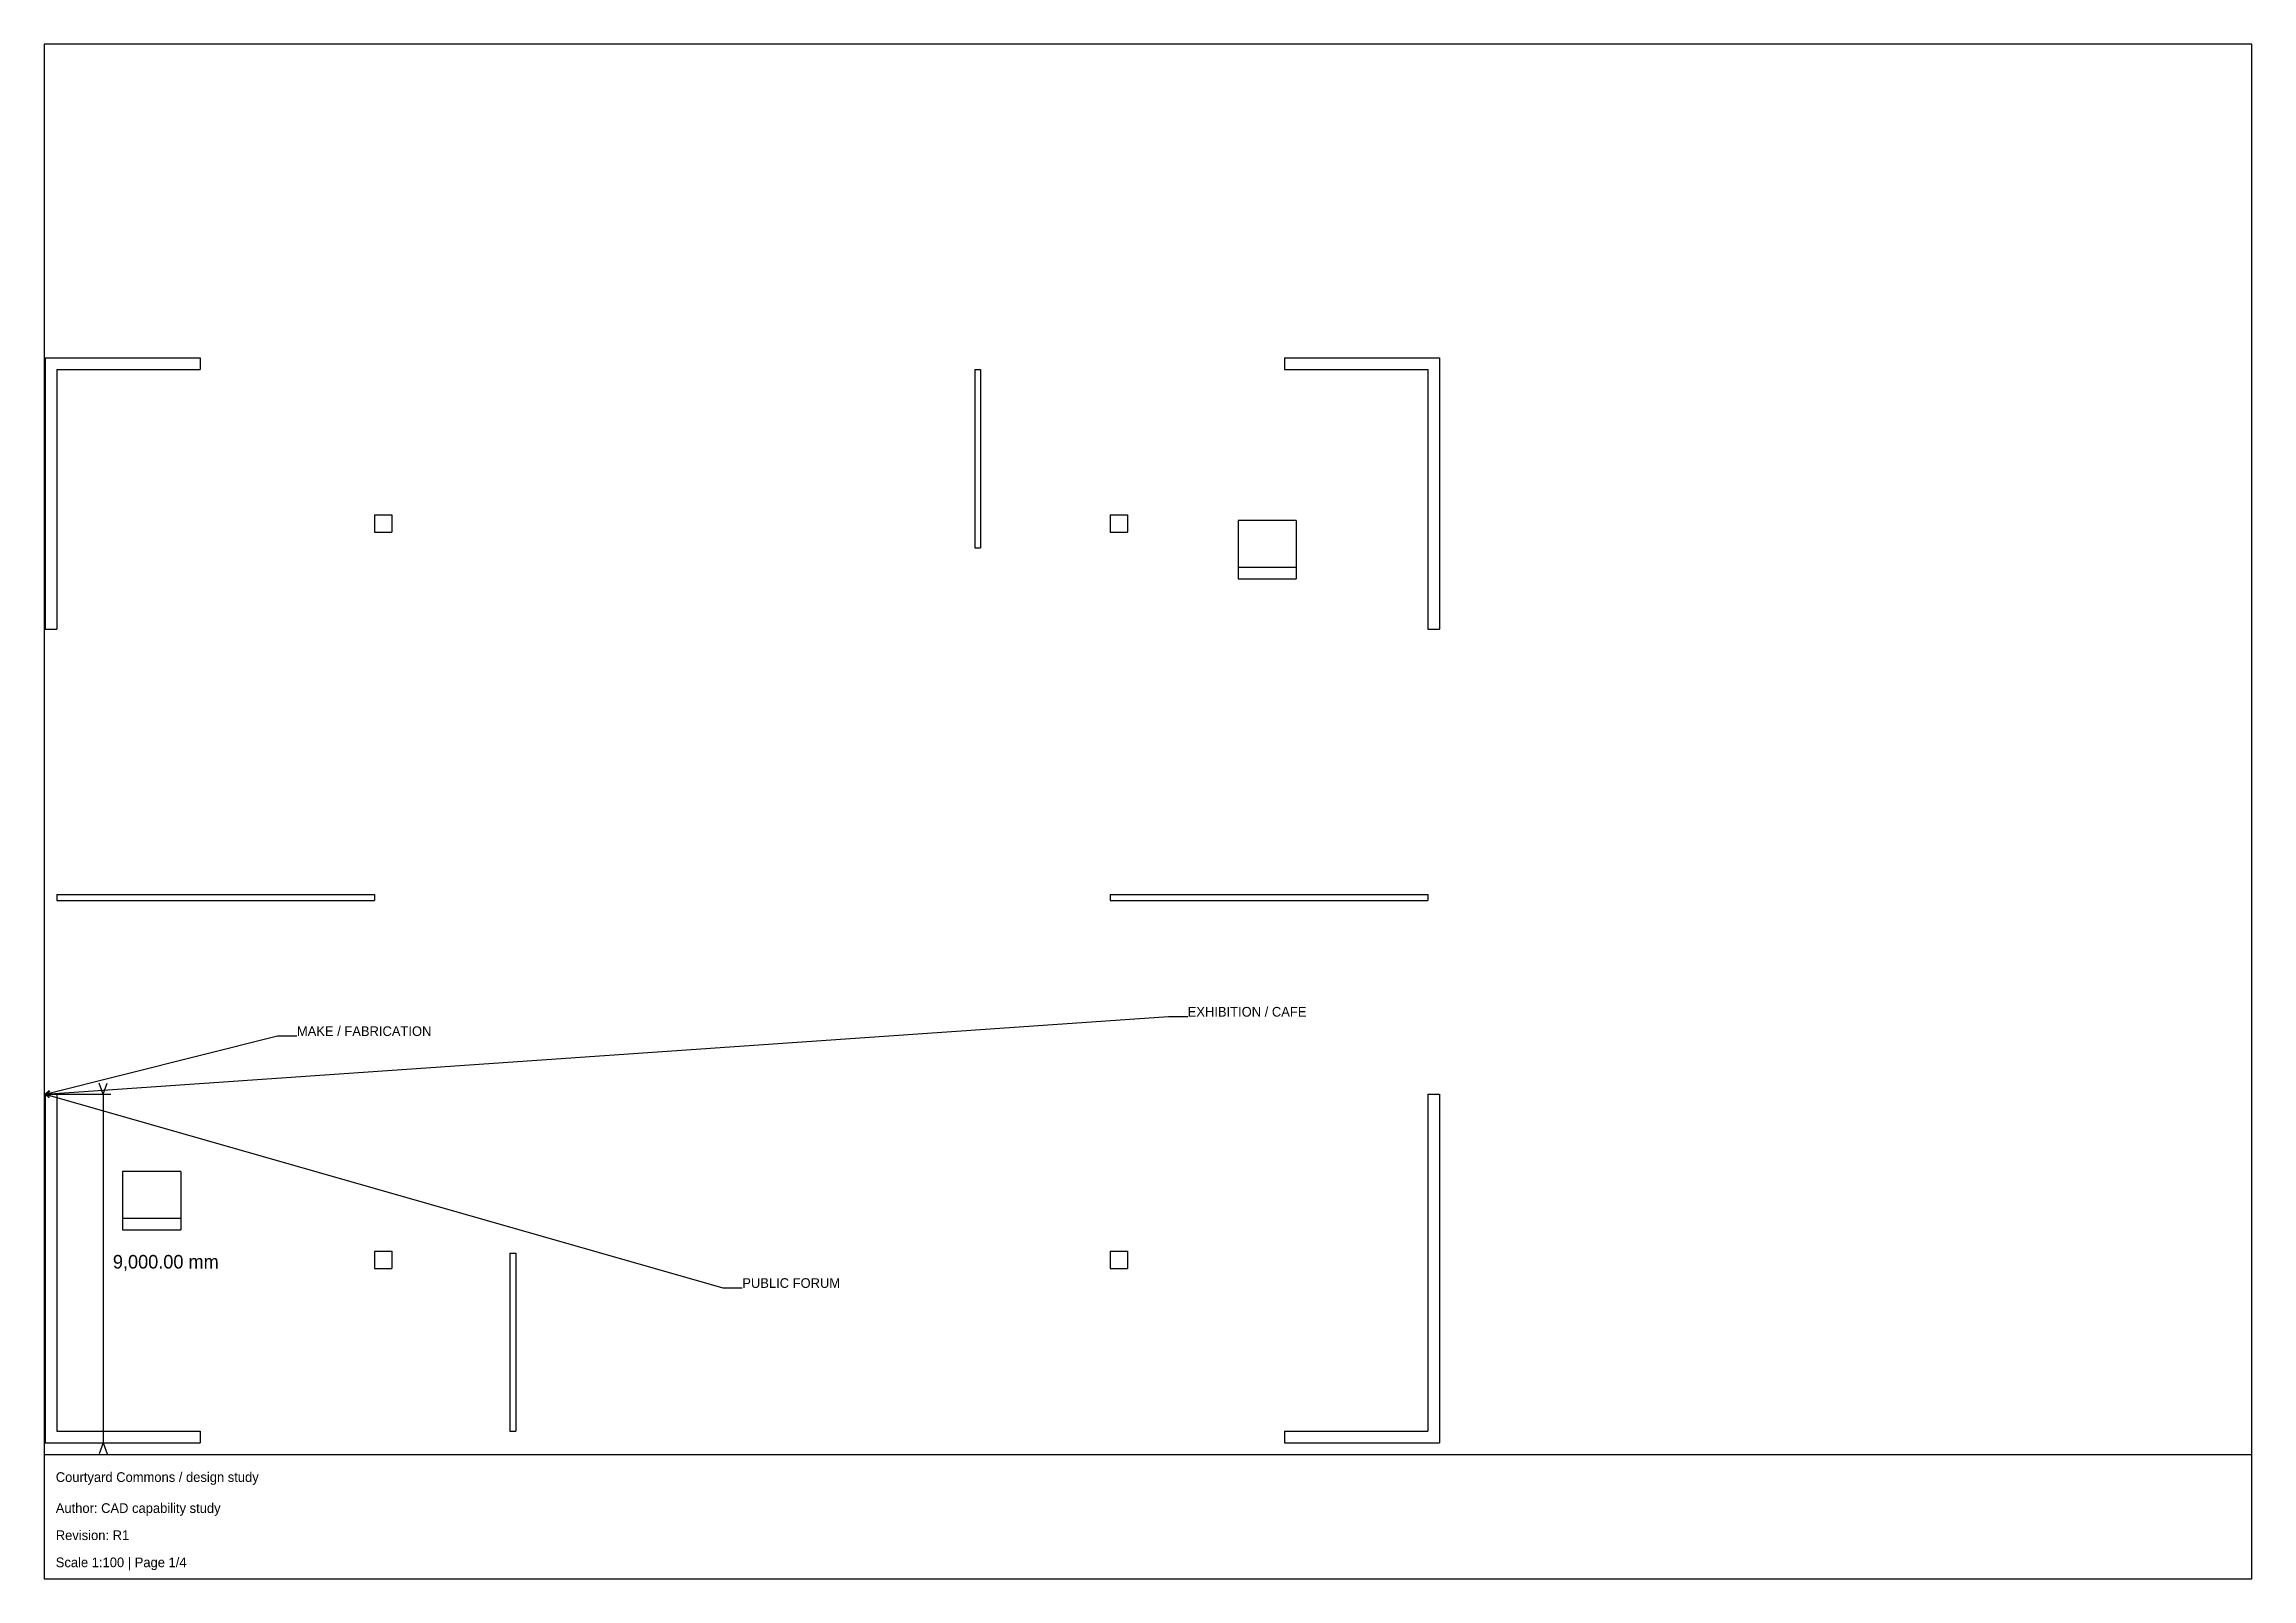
# Model space of a CAD drawing. Header units: millimetres. Extents: x 50012 to 50582, y 12 to 408.
import ezdxf

# ---------------------------------------------------------------- set-up
doc = ezdxf.new("R2010")
doc.units = ezdxf.units.MM
doc.layers.add('90 Derived drawings', color=7, linetype='CONTINUOUS', lineweight=25, true_color=0x202020)
doc.layers.add('Default', color=7, linetype='CONTINUOUS', lineweight=25, true_color=0x4f8cff)

msp = doc.modelspace()

# ---------------------------------------------------------------- linework, layer by layer
at = {"layer": '90 Derived drawings', "linetype": 'CONTINUOUS', "lineweight": 25, "true_color": 0x202020}
for p, q in [((50012.25, 327.07), (50012.25, 257.07)), ((50012.25, 327.07), (50052.25, 327.07)), ((50052.25, 327.07), (50052.25, 324.07)), ((50332.25, 327.07), (50332.25, 324.07)), ((50332.25, 327.07), (50372.25, 327.07)), ((50372.25, 327.07), (50372.25, 257.07)), ((50015.25, 324.07), (50015.25, 257.07)), ((50015.25, 324.07), (50052.25, 324.07)), ((50252.25, 324.07), (50252.25, 278.07)), ((50252.25, 324.07), (50253.75, 324.07)), ((50253.75, 324.07), (50253.75, 278.07)), ((50332.25, 324.07), (50369.25, 324.07)), ((50369.25, 324.07), (50369.25, 257.07)), ((50097.25, 286.57), (50097.25, 282.07)), ((50097.25, 286.57), (50101.75, 286.57)), ((50101.75, 286.57), (50101.75, 282.07)), ((50287.25, 286.57), (50287.25, 282.07)), ((50287.25, 286.57), (50291.75, 286.57)), ((50291.75, 286.57), (50291.75, 282.07)), ((50320.25, 285.07), (50320.25, 273.07)), ((50335.25, 285.07), (50320.25, 285.07)), ((50335.25, 285.07), (50335.25, 273.07)), ((50097.25, 282.07), (50101.75, 282.07)), ((50287.25, 282.07), (50291.75, 282.07)), ((50252.25, 278.07), (50253.75, 278.07)), ((50320.25, 273.07), (50320.25, 270.07)), ((50320.25, 273.07), (50335.25, 273.07)), ((50320.25, 270.07), (50335.25, 270.07)), ((50335.25, 273.07), (50335.25, 270.07)), ((50012.25, 257.07), (50015.25, 257.07)), ((50369.25, 257.07), (50372.25, 257.07)), ((50015.25, 188.57), (50015.25, 187.07)), ((50015.25, 188.57), (50097.25, 188.57)), ((50097.25, 188.57), (50097.25, 187.07)), ((50287.25, 188.57), (50287.25, 187.07)), ((50287.25, 188.57), (50369.25, 188.57)), ((50369.25, 188.57), (50369.25, 187.07)), ((50015.25, 187.07), (50097.25, 187.07)), ((50287.25, 187.07), (50369.25, 187.07)), ((50012.25, 137.07), (50012.25, 47.07)), ((50012.25, 137.07), (50015.25, 137.07)), ((50015.25, 137.07), (50015.25, 50.07)), ((50369.25, 137.07), (50369.25, 50.07)), ((50369.25, 137.07), (50372.25, 137.07)), ((50372.25, 137.07), (50372.25, 47.07)), ((50032.25, 117.07), (50032.25, 105.07)), ((50047.25, 117.07), (50032.25, 117.07)), ((50047.25, 117.07), (50047.25, 105.07)), ((50032.25, 105.07), (50032.25, 102.07)), ((50032.25, 105.07), (50047.25, 105.07)), ((50047.25, 105.07), (50047.25, 102.07)), ((50032.25, 102.07), (50047.25, 102.07)), ((50097.25, 96.57), (50097.25, 92.07)), ((50097.25, 96.57), (50101.75, 96.57)), ((50097.25, 92.07), (50101.75, 92.07)), ((50101.75, 96.57), (50101.75, 92.07)), ((50132.25, 96.07), (50132.25, 50.07)), ((50132.25, 96.07), (50133.75, 96.07)), ((50133.75, 96.07), (50133.75, 50.07)), ((50287.25, 96.57), (50287.25, 92.07)), ((50287.25, 96.57), (50291.75, 96.57)), ((50287.25, 92.07), (50291.75, 92.07)), ((50291.75, 96.57), (50291.75, 92.07)), ((50012.25, 47.07), (50052.25, 47.07)), ((50015.25, 50.07), (50052.25, 50.07)), ((50052.25, 50.07), (50052.25, 47.07)), ((50132.25, 50.07), (50133.75, 50.07)), ((50332.25, 50.07), (50332.25, 47.07)), ((50332.25, 50.07), (50369.25, 50.07)), ((50332.25, 47.07), (50372.25, 47.07))]:
    msp.add_line(p, q, dxfattribs=at)
for points in [[(50012.25, 137.07, 0), (50302.25, 157.07, 0), (50307.25, 157.07, 0)], [(50012.25, 137.07, 0), (50072.25, 152.07, 0), (50077.25, 152.07, 0)], [(50013.31, 137.98, 0), (50012.25, 137.07, 0), (50013.61, 136.77, 0)], [(50013.45, 137.78, 0), (50012.25, 137.07, 0), (50013.54, 136.53, 0)], [(50013.62, 137.33, 0), (50012.25, 137.07, 0), (50013.28, 136.12, 0)], [(50012.25, 137.07, 0), (50187.25, 87.07, 0), (50192.25, 87.07, 0)], [(50012.25, 137.07, 0), (50029.25, 137.07, 0)], [(50027.25, 137.07, 0), (50026.22, 139.89, 0)], [(50027.25, 137.07, 0), (50028.28, 139.89, 0)], [(50027.25, 137.07, 0), (50027.25, 47.07, 0)], [(50012.25, 47.07, 0), (50029.25, 47.07, 0)], [(50027.25, 47.07, 0), (50026.22, 44.25, 0)], [(50027.25, 47.07, 0), (50028.28, 44.25, 0)]]:
    msp.add_polyline3d(points, dxfattribs=at)
at = {"layer": 'Default', "linetype": 'CONTINUOUS', "lineweight": 25, "true_color": 0x4f8cff}
for points in [[(50012, 12), (50582, 12), (50582, 408), (50012, 408)], [(50012, 12), (50582, 12), (50582, 44), (50012, 44)]]:
    msp.add_lwpolyline(points, close=True, dxfattribs=at)

# ---------------------------------------------------------------- texts
at = {"layer": '90 Derived drawings', "linetype": 'CONTINUOUS', "lineweight": 25, "true_color": 0x202020}
for s, height, p in [('EXHIBITION / CAFE', 2.5, (50307.25, 157.07)), ('MAKE / FABRICATION', 2.5, (50077.25, 152.07)), ('9,000.00 mm', 3.5, (50029.75, 92.07)), ('PUBLIC FORUM', 2.5, (50192.25, 87.07))]:
    msp.add_text(s, height=height, dxfattribs=at).set_placement(p)
at = {"layer": 'Default', "linetype": 'CONTINUOUS', "lineweight": 25, "true_color": 0x4f8cff}
for s, p in [('Courtyard Commons / design study', (50015, 37)), ('Author: CAD capability study', (50015, 29)), ('Revision: R1', (50015, 22)), ('Scale 1:100 | Page 1/4', (50015, 15))]:
    msp.add_text(s, height=2.5, dxfattribs=at).set_placement(p)

doc.saveas('drawing.dxf')
